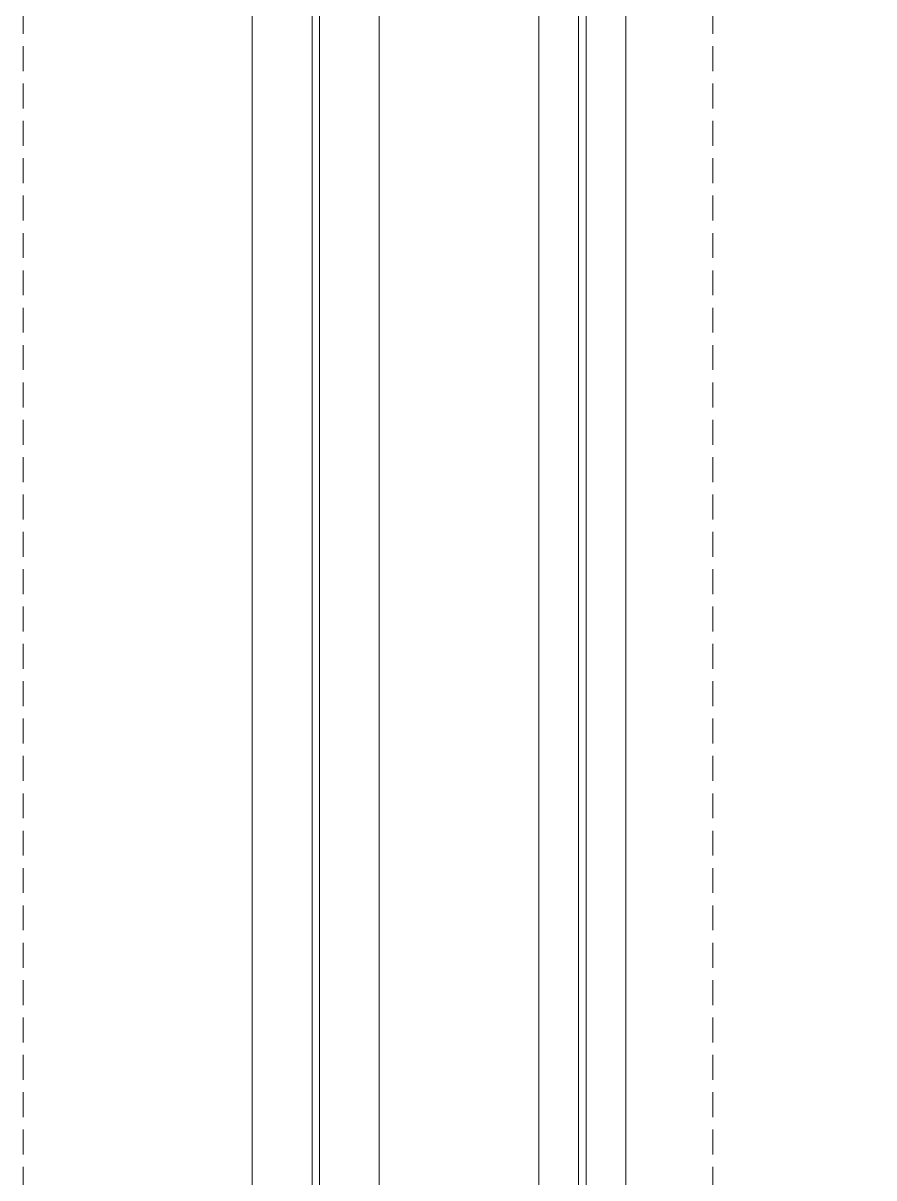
# Model space of a CAD drawing. Extents: x -1457 to 23780, y -2071 to 4205.
# Drawn here: x 13047.5 to 13056.04, y 832.92 to 844.51 of the extents above; entities that cross this region are included whole.
import ezdxf

# ---------------------------------------------------------------- set-up
doc = ezdxf.new("R2010")
doc.units = 0
doc.header["$MEASUREMENT"] = 0
doc.linetypes.add('HIDDEN', pattern=[0.375, 0.25, -0.125])
doc.layers.add('15', color=9, linetype='Continuous', lineweight=9)
doc.layers.add('M-TEFRIS2-015', color=129, linetype='Continuous', lineweight=9)

# ---------------------------------------------------------------- blocks, each defined once
blk = doc.blocks.new('*U226')
at = {"layer": '15'}
for p, q in [((1.468840347965793, -18.9468617151615), (62.69886171510575, -18.9468617151615)), ((1.468840347965793, -19.34686171515932), (62.69886171510575, -19.34686171515932)), ((1.468840347965793, -19.4228617151557), (62.69886171510575, -19.4228617151557)), ((1.468840347965793, -19.82286171514988), (62.69886171510575, -19.82286171514988)), ((1.468840347965793, -21.4228617151266), (62.69886171510575, -21.4228617151266)), ((1.468840347965793, -22.02286171511514), (62.69886171510575, -22.02286171511514)), ((1.468840347965793, -22.09886171511243), (62.69886171510575, -22.09886171511243)), ((1.468840347965793, -22.69886171510369), (62.69886171510575, -22.69886171510369))]:
    blk.add_line(p, q, dxfattribs=at)

msp = doc.modelspace()

# ---------------------------------------------------------------- linework, layer by layer
at = {"layer": 'M-TEFRIS2-015', "linetype": 'HIDDEN', "lineweight": 0}
msp.add_lwpolyline([(13054.42480239587, 1124.026758517077), (13054.42480239587, 704.1492713770604, -0.0307912674990787), (13682.75222502335, 1104.544368401028), (13576.46428276444, 1296.454045116694)], format="xyb", dxfattribs=at)
msp.add_lwpolyline([(13047.49999999968, 1124.026758619042), (13047.49999999928, 320.0000000054933), (15478.81868919052, 319.9999995004982)], dxfattribs=at)

# ---------------------------------------------------------------- block references
at = {"layer": 'M-TEFRIS2-015', "linetype": 'HIDDEN', "lineweight": 0, "rotation": 270}
msp.add_blockref('*U226', (13072.49999999928, 850.9999994530408), dxfattribs=at)

doc.saveas('drawing.dxf')
